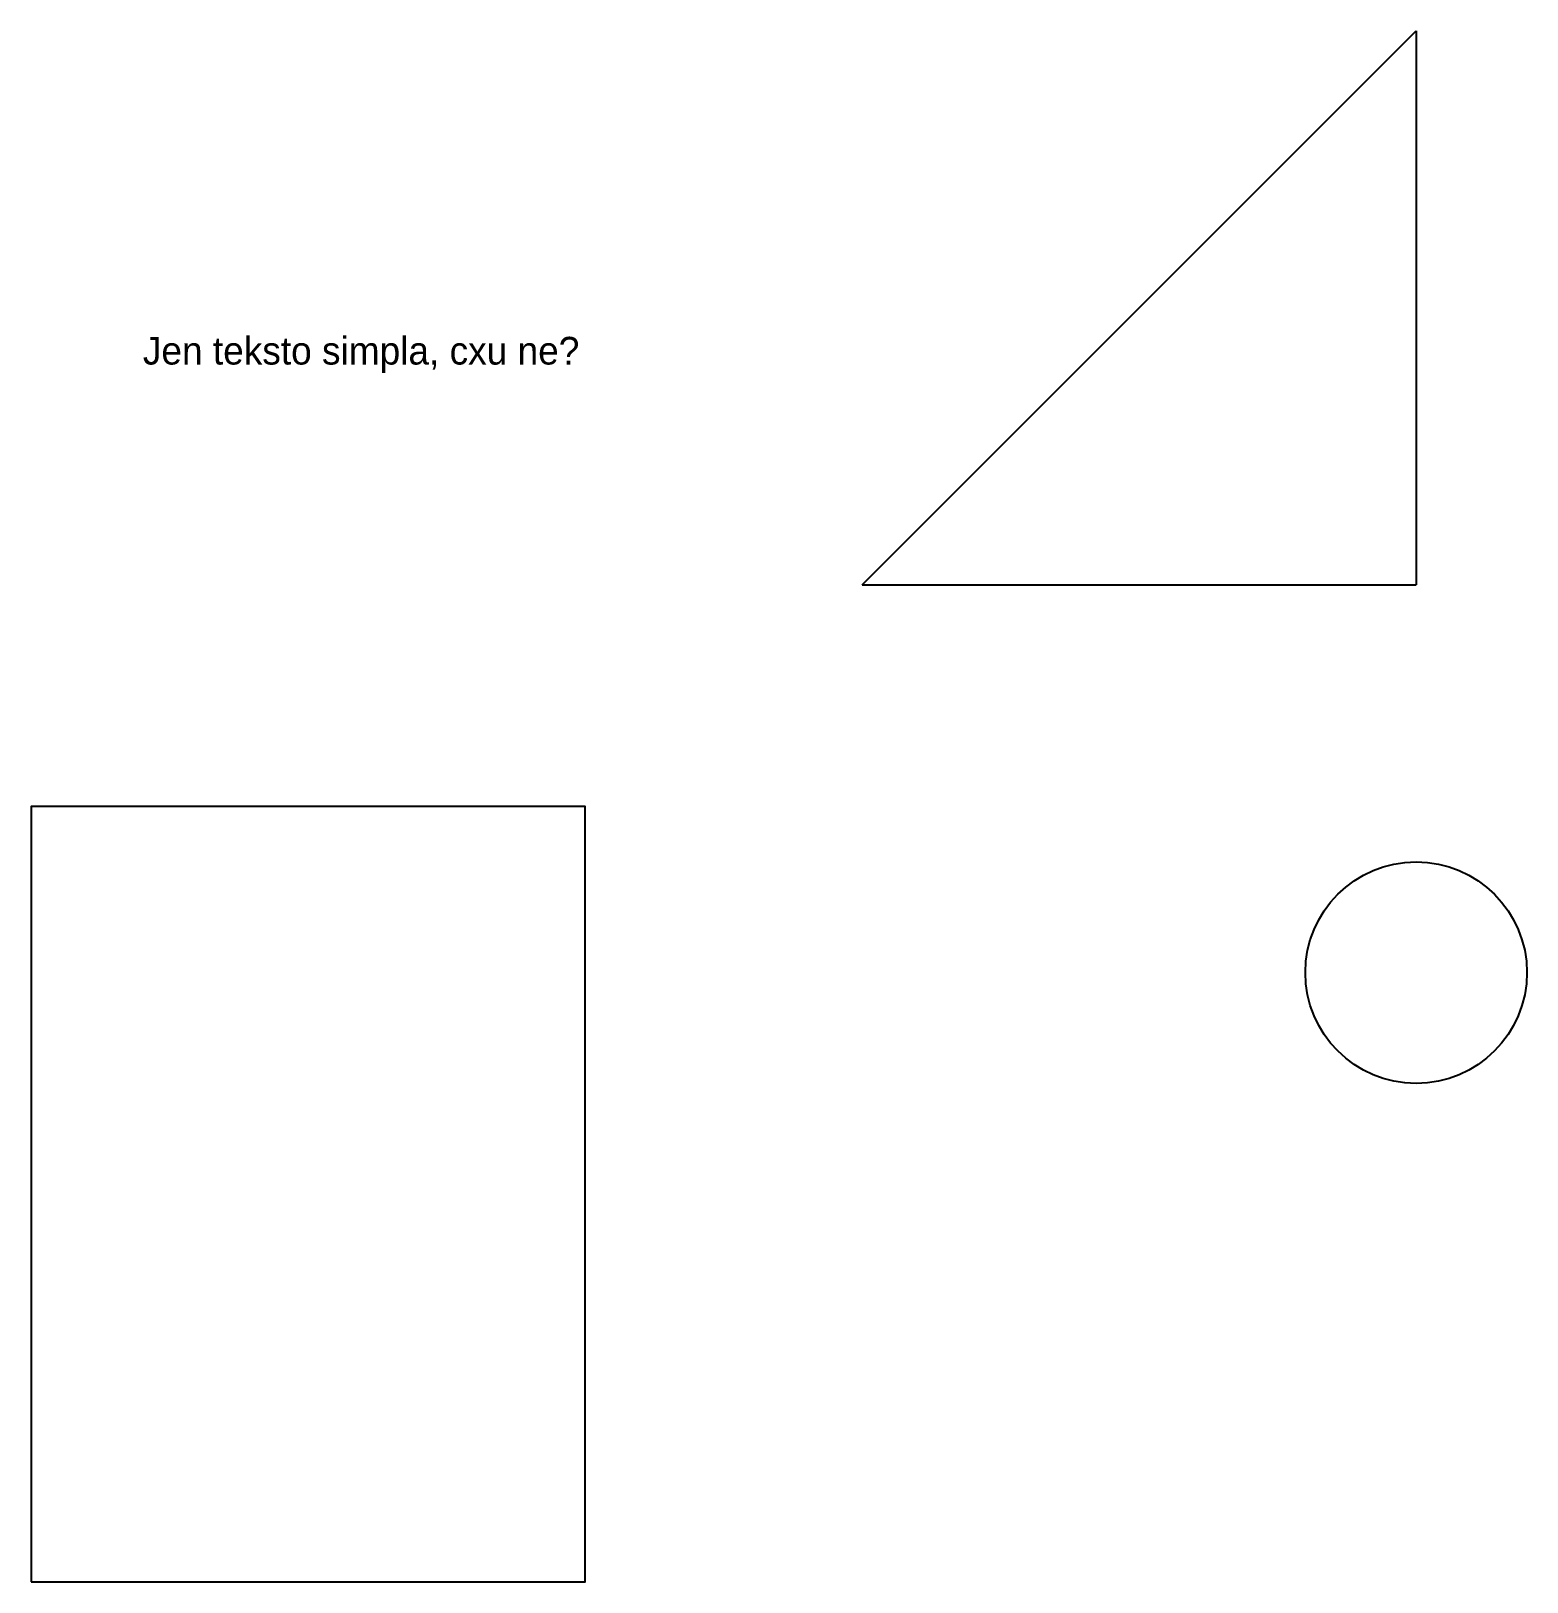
# Model space of a CAD drawing. Extents: x -50 to 220, y -85 to 195.
import ezdxf
from ezdxf.enums import TextEntityAlignment as Align

# ---------------------------------------------------------------- set-up
doc = ezdxf.new("R2010")
doc.units = 0
doc.layers.get('0').update_dxf_attribs({"linetype": 'CONTINUOUS'})
doc.layers.add('TAVOLO_1', color=2, linetype='CONTINUOUS')

msp = doc.modelspace()

# ---------------------------------------------------------------- linework, layer by layer
for p, q in [((99.68, 94.7), (199.68, 194.7)), ((199.68, 194.7), (199.68, 94.7))]:
    msp.add_line(p, q)
at = {"layer": 'TAVOLO_1', "color": 3, "linetype": 'BYBLOCK', "ltscale": 1.2008}
msp.add_line((99.68, 94.7), (199.68, 94.7), dxfattribs=at)
at = {"layer": 'TAVOLO_1'}
msp.add_lwpolyline([(-50.32, -85.3), (49.68, -85.3), (49.68, 54.7), (-50.32, 54.7)], close=True, dxfattribs=at)
msp.add_circle((199.68, 24.7), 20, dxfattribs=at)

# ---------------------------------------------------------------- texts
msp.add_text('Jen teksto simpla, cxu ne?', height=5, dxfattribs=at).set_placement((9.26, 136.36), align=Align.MIDDLE)

doc.saveas('drawing.dxf')
